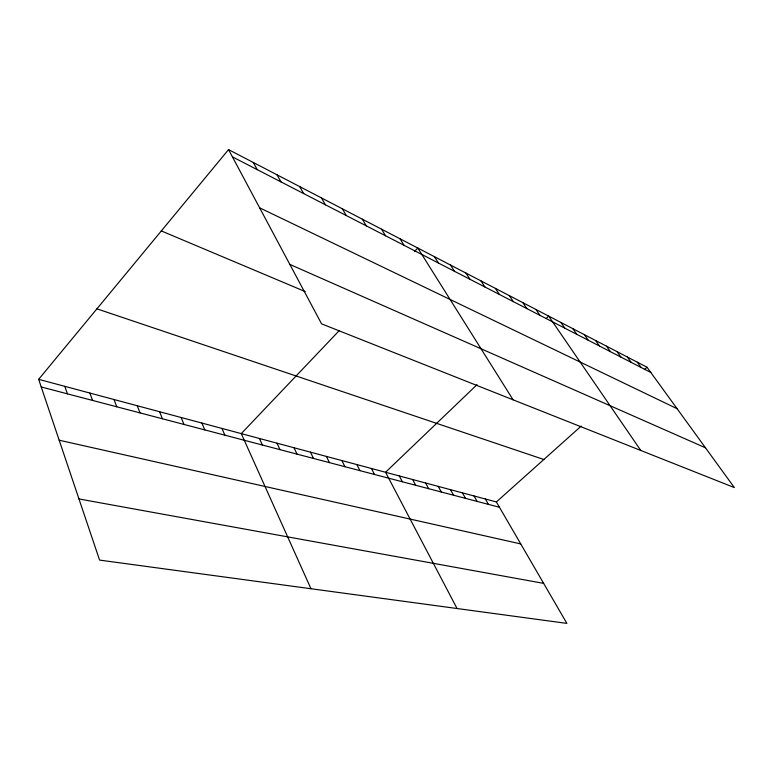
<?xml version="1.0" encoding="UTF-8"?>
<svg xmlns="http://www.w3.org/2000/svg" width="773" height="773" viewBox="0 0 773 773"><rect width="100%" height="100%" fill="white"/><g stroke="black" fill="none" stroke-linecap="round" stroke-linejoin="round"><path stroke-width="1.16" d="M38.65 379.33L496.372 501.957L566.88 623.396L99.582 560.096L38.65 379.33L228.547 149.604L647.011 367.243L734.35 487.579L321.587 323.858L228.547 149.604M339.096 330.767L241.273 433.605L310.968 588.736M414.473 251.534L417.797 248.036L513.088 399.825M477.018 384.674L385.553 472.264L457.065 608.525M546.096 318.524L548.646 316.089L640.778 450.466M496.372 501.957L581.141 426.145M644.363 369.61L647.011 367.243M78.972 498.952L543.641 583.373M59.173 440.214L520.751 543.931M41.22 386.954L499.464 507.272M96.915 308.833L543.854 459.5M161.315 230.924L305.277 291.614M289.836 264.414L705.469 447.789M259.612 207.802L677.1 408.704M232.422 156.861L650.818 372.489M637.3 362.199L641.136 367.504M627.318 357L631.174 362.363M617.057 351.667L620.922 357.087M606.486 346.169L610.37 351.647M595.596 340.507L599.51 346.043M584.388 334.68L588.321 340.284M572.841 328.67L576.784 334.332M560.927 322.476L564.889 328.206M535.969 309.49L539.96 315.355M522.877 302.687L526.877 308.62M509.359 295.653L513.369 301.654M495.377 288.377L499.406 294.455M480.922 280.86L484.961 287.015M465.964 273.082L470.013 279.304M450.475 265.033L454.524 271.333M434.436 256.684L438.484 263.062M400.008 238.78L404.066 245.321M381.524 229.166L385.572 235.794M362.295 219.165L366.334 225.88M342.284 208.758L346.314 215.561M321.433 197.917L325.443 204.806M485.347 499L488.439 504.383M299.702 186.612L303.683 193.588M474.033 495.966L477.125 501.406M462.409 492.855L465.51 498.363M277.014 174.814L280.966 181.887M450.466 489.657L453.577 495.222M438.204 486.372L441.306 492.005M253.322 162.485L257.235 169.654M425.594 482.99L428.696 488.691M412.627 479.511L415.729 485.289M399.283 475.946L402.395 481.782M371.417 468.477L374.519 474.467M356.865 464.573L359.957 470.641M341.859 460.553L344.942 466.699M326.39 456.418L329.472 462.641M310.437 452.137L313.5 458.447M293.972 447.731L297.025 454.118M276.976 443.171L280.01 449.654M259.419 438.475L262.434 445.035M221.928 428.426L224.885 435.18M201.888 423.053L204.816 429.914M181.114 417.497L184.013 424.445M159.576 411.719L162.436 418.782M137.227 405.738L140.039 412.898M114.008 399.515L116.771 406.791M89.871 393.051L92.576 400.443M64.777 386.326L67.415 393.834"/></g></svg>
